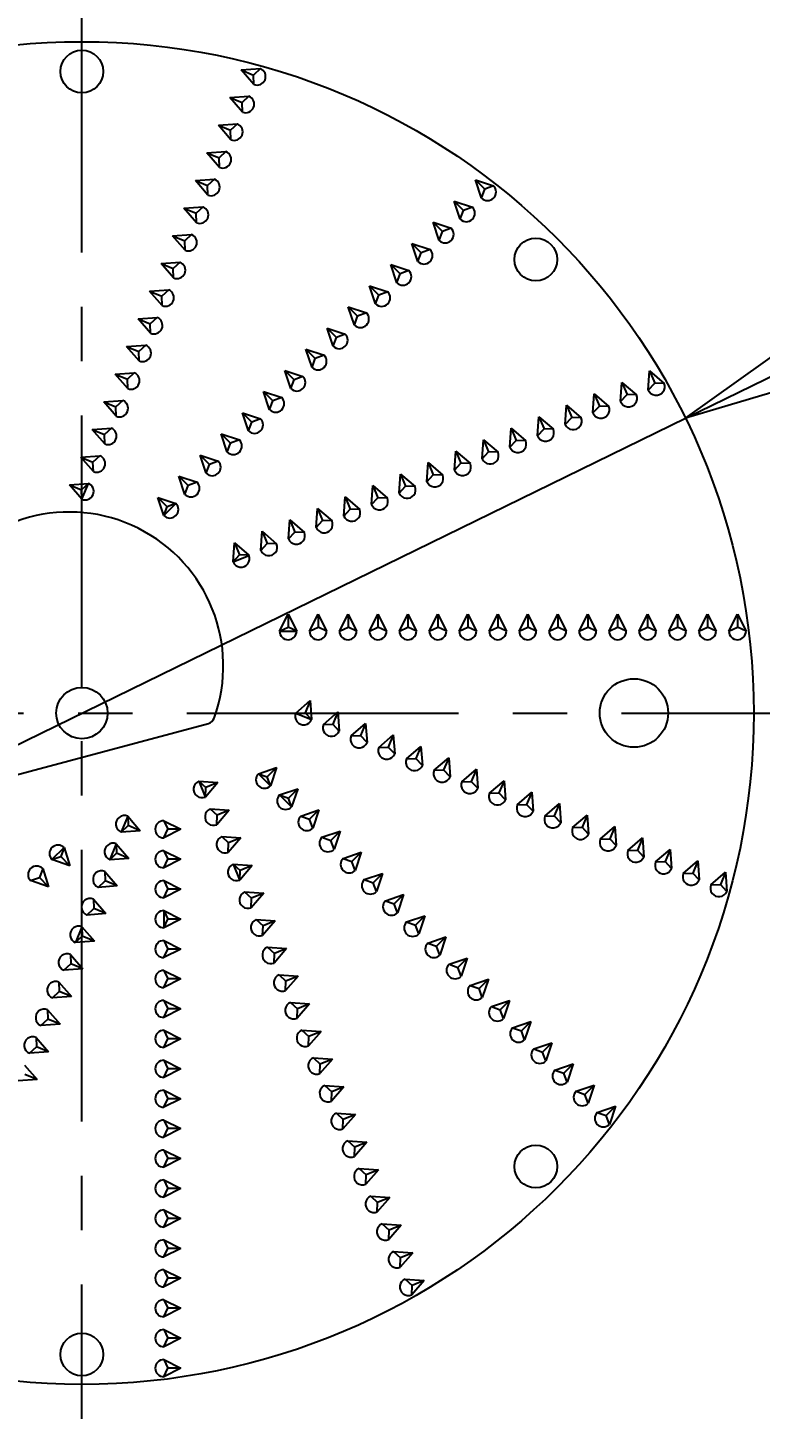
# Model space of a CAD drawing. Extents: x 115 to 2025, y 0 to 1377.
# Drawn here: x 748.3 to 791.1, y 1183.4 to 1264.2 of the extents above; entities that cross this region are included whole.
import ezdxf

# ---------------------------------------------------------------- set-up
doc = ezdxf.new("R2010")
doc.units = 0
doc.header["$LTSCALE"] = 0.5
doc.header["$PDMODE"] = 3
doc.linetypes.add('CENTER', pattern=[50.8, 31.75, -6.35, 6.35, -6.35])
doc.layers.get('0').update_dxf_attribs({"linetype": 'CONTINUOUS'})
doc.layers.get('DEFPOINTS').update_dxf_attribs({"linetype": 'CONTINUOUS'})
doc.layers.add('DANMEN', color=7, linetype='CONTINUOUS')
doc.layers.add('SUNPOU', color=7, linetype='CONTINUOUS')
doc.styles.get("Standard").update_dxf_attribs({"font": 'ROMANS', "bigfont": 'EXTFONT.shx'})
doc.dimstyles.new('STYLE_1', dxfattribs={"dimscale": 5, "dimtxt": 2, "dimasz": 3, "dimexe": 1, "dimexo": 1, "dimgap": 0.6, "dimtad": 3, "dimdec": 0, "dimlfac": 2, "dimzin": 0, "dimdsep": 46, "dimtxsty": 'STANDARD', "dimblk1": 'OPEN', "dimblk2": 'OPEN', "dimsah": 1, "dimcen": 1.5, "dimadec": 0, "dimazin": 0, "dimtfac": 1, "dimtdec": 0, "dimtmove": 0, "dimatfit": 0, "dimldrblk": 'DOTSMALL', "dimfxl": 1, "dimtvp": 1, "dimtolj": 1, "dimtzin": 0, "dimarcsym": 0})

# ---------------------------------------------------------------- blocks, each defined once
blk = doc.blocks.new('_OPEN')
at = {"color": 0, "linetype": 'ByBlock'}
for p, q in [((-1, 0.1667), (0, 0)), ((0, 0), (-1, -0.1667)), ((0, 0), (-1, 0))]:
    blk.add_line(p, q, dxfattribs=at)
blk = doc.blocks.new('*D32')
at = {"layer": 'DEFPOINTS', "color": 0}
for p in [(790.696, 1164.179), (803.79, 1164.179), (758.946, 1152.679)]:
    blk.add_point(p, dxfattribs=at)
at = {"layer": 'SUNPOU', "color": 0, "lineweight": -2}
for p, q in [((803.79, 1179.179), (803.79, 1194.179)), ((795.696, 1164.179), (808.79, 1164.179)), ((803.79, 1164.179), (803.79, 1152.679)), ((763.946, 1152.679), (808.79, 1152.679)), ((803.79, 1137.679), (803.79, 1100.488))]:
    blk.add_line(p, q, dxfattribs=at)
at = {"layer": 'SUNPOU', "color": 0, "lineweight": -2, "xscale": 15, "yscale": 15, "zscale": 15}
for p, rotation in [((803.79, 1164.179), 270), ((803.79, 1152.679), 90)]:
    blk.add_blockref('_OPEN', p, dxfattribs=dict(at, rotation=rotation))
at = {"layer": 'SUNPOU', "color": 0, "insert": (795.79, 1111.584), "char_height": 10, "attachment_point": 5, "rotation": 90}
blk.add_mtext('\\A1;23', dxfattribs=at)
blk = doc.blocks.new('_DotSmall')
at = {"color": 0, "linetype": 'ByBlock', "const_width": 0.5}
blk.add_lwpolyline([(-0.0625, 0, 1), (0.0625, 0, 1)], format="xyb", close=True, dxfattribs=at)
blk = doc.blocks.new('*D30')
at = {"layer": 'DEFPOINTS', "color": 0}
for p in [(786.706, 1241.385), (716.187, 1206.898)]:
    blk.add_point(p, dxfattribs=at)
at = {"layer": 'SUNPOU', "color": 0, "lineweight": -2}
for p, q in [((800.181, 1247.975), (854.551, 1274.565)), ((716.187, 1206.898), (786.706, 1241.385)), ((702.712, 1200.308), (689.237, 1193.718))]:
    blk.add_line(p, q, dxfattribs=at)
at = {"layer": 'SUNPOU', "color": 0, "lineweight": -2, "xscale": 15, "yscale": 15, "zscale": 15}
for p, rotation in [((786.706, 1241.385), 206.0609276596095), ((716.187, 1206.898), 26.06092765960951)]:
    blk.add_blockref('_OPEN', p, dxfattribs=dict(at, rotation=rotation))
at = {"layer": 'SUNPOU', "color": 0, "insert": (832.728, 1272.797), "char_height": 10, "attachment_point": 5, "rotation": 26.06093}
blk.add_mtext('\\A1;∅157', dxfattribs=at)

msp = doc.modelspace()

# ---------------------------------------------------------------- linework, layer by layer
at = {"color": 2}
for p, q in [((760.759, 1261.738), (761.875, 1261.817)), ((761.875, 1261.817), (761.472, 1261.443)), ((761.492, 1260.893), (760.759, 1261.738)), ((760.759, 1261.738), (761.472, 1261.443)), ((761.492, 1260.893), (761.472, 1261.443)), ((760.09, 1260.121), (761.205, 1260.2)), ((761.205, 1260.2), (760.802, 1259.826)), ((760.822, 1259.277), (760.09, 1260.121)), ((760.09, 1260.121), (760.802, 1259.826)), ((760.822, 1259.277), (760.802, 1259.826)), ((759.42, 1258.504), (760.535, 1258.584)), ((760.535, 1258.584), (760.132, 1258.209)), ((760.153, 1257.66), (759.42, 1258.504)), ((759.42, 1258.504), (760.132, 1258.209)), ((760.153, 1257.66), (760.132, 1258.209)), ((758.75, 1256.888), (759.866, 1256.967)), ((759.866, 1256.967), (759.462, 1256.593)), ((758.75, 1256.888), (759.462, 1256.593)), ((759.483, 1256.043), (758.75, 1256.888)), ((759.483, 1256.043), (759.462, 1256.593)), ((758.081, 1255.271), (759.196, 1255.35)), ((759.196, 1255.35), (758.793, 1254.976)), ((758.081, 1255.271), (758.793, 1254.976)), ((758.813, 1254.426), (758.081, 1255.271)), ((758.813, 1254.426), (758.793, 1254.976)), ((774.792, 1254.252), (774.438, 1255.312)), ((774.438, 1255.312), (774.983, 1254.767)), ((774.438, 1255.312), (775.499, 1254.959)), ((774.792, 1254.252), (774.983, 1254.767)), ((775.499, 1254.959), (774.983, 1254.767)), ((757.411, 1253.654), (758.526, 1253.733)), ((758.526, 1253.733), (758.123, 1253.359)), ((773.554, 1253.014), (773.201, 1254.075)), ((773.201, 1254.075), (773.746, 1253.53)), ((773.201, 1254.075), (774.261, 1253.721)), ((774.261, 1253.721), (773.746, 1253.53)), ((757.411, 1253.654), (758.123, 1253.359)), ((758.143, 1252.809), (757.411, 1253.654)), ((758.143, 1252.809), (758.123, 1253.359)), ((773.554, 1253.014), (773.746, 1253.53)), ((756.741, 1252.037), (757.856, 1252.116)), ((757.856, 1252.116), (757.453, 1251.742)), ((772.317, 1251.777), (771.963, 1252.837)), ((771.963, 1252.837), (773.024, 1252.484)), ((771.963, 1252.837), (772.508, 1252.292)), ((772.317, 1251.777), (772.508, 1252.292)), ((773.024, 1252.484), (772.508, 1252.292)), ((756.741, 1252.037), (757.453, 1251.742)), ((757.474, 1251.193), (756.741, 1252.037)), ((757.474, 1251.193), (757.453, 1251.742)), ((770.726, 1251.6), (771.786, 1251.246)), ((770.726, 1251.6), (771.271, 1251.055)), ((771.079, 1250.539), (770.726, 1251.6)), ((756.071, 1250.42), (757.187, 1250.5)), ((757.187, 1250.5), (756.784, 1250.125)), ((771.079, 1250.539), (771.271, 1251.055)), ((771.786, 1251.246), (771.271, 1251.055)), ((756.071, 1250.42), (756.784, 1250.125)), ((756.804, 1249.576), (756.071, 1250.42)), ((756.804, 1249.576), (756.784, 1250.125)), ((769.488, 1250.362), (770.549, 1250.009)), ((769.488, 1250.362), (770.033, 1249.817)), ((769.842, 1249.302), (769.488, 1250.362)), ((769.842, 1249.302), (770.033, 1249.817)), ((770.549, 1250.009), (770.033, 1249.817)), ((755.402, 1248.804), (756.517, 1248.883)), ((756.517, 1248.883), (756.114, 1248.509)), ((768.251, 1249.125), (768.796, 1248.58)), ((768.251, 1249.125), (769.311, 1248.772)), ((768.604, 1248.064), (768.251, 1249.125)), ((755.402, 1248.804), (756.114, 1248.509)), ((756.134, 1247.959), (755.402, 1248.804)), ((756.134, 1247.959), (756.114, 1248.509)), ((768.604, 1248.064), (768.796, 1248.58)), ((769.311, 1248.772), (768.796, 1248.58)), ((754.732, 1247.187), (755.847, 1247.266)), ((755.847, 1247.266), (755.444, 1246.892)), ((767.013, 1247.888), (767.558, 1247.343)), ((767.013, 1247.888), (768.074, 1247.534)), ((767.367, 1246.827), (767.013, 1247.888)), ((767.367, 1246.827), (767.558, 1247.343)), ((768.074, 1247.534), (767.558, 1247.343)), ((754.732, 1247.187), (755.444, 1246.892)), ((755.465, 1246.342), (754.732, 1247.187)), ((755.465, 1246.342), (755.444, 1246.892)), ((765.776, 1246.65), (766.321, 1246.105)), ((765.776, 1246.65), (766.837, 1246.297)), ((766.13, 1245.59), (765.776, 1246.65)), ((754.062, 1245.57), (755.178, 1245.649)), ((755.178, 1245.649), (754.775, 1245.275)), ((766.13, 1245.59), (766.321, 1246.105)), ((766.837, 1246.297), (766.321, 1246.105)), ((754.062, 1245.57), (754.775, 1245.275)), ((754.795, 1244.725), (754.062, 1245.57)), ((754.795, 1244.725), (754.775, 1245.275)), ((764.539, 1245.413), (765.084, 1244.868)), ((764.539, 1245.413), (765.599, 1245.059)), ((764.892, 1244.352), (764.539, 1245.413)), ((764.892, 1244.352), (765.084, 1244.868)), ((765.599, 1245.059), (765.084, 1244.868)), ((753.393, 1243.953), (754.508, 1244.033)), ((754.508, 1244.033), (754.105, 1243.658)), ((763.301, 1244.175), (763.846, 1243.63)), ((763.301, 1244.175), (764.362, 1243.822)), ((763.655, 1243.115), (763.301, 1244.175)), ((784.537, 1243.026), (784.616, 1244.141)), ((784.616, 1244.141), (784.911, 1243.429)), ((784.616, 1244.141), (785.461, 1243.408)), ((753.393, 1243.953), (754.105, 1243.658)), ((754.125, 1243.109), (753.393, 1243.953)), ((754.125, 1243.109), (754.105, 1243.658)), ((763.655, 1243.115), (763.846, 1243.63)), ((764.362, 1243.822), (763.846, 1243.63)), ((782.92, 1242.356), (783, 1243.471)), ((783, 1243.471), (783.295, 1242.759)), ((783, 1243.471), (783.844, 1242.739)), ((784.537, 1243.026), (784.911, 1243.429)), ((785.461, 1243.408), (784.911, 1243.429)), ((752.723, 1242.337), (753.838, 1242.416)), ((753.838, 1242.416), (753.435, 1242.042)), ((762.064, 1242.938), (762.609, 1242.393)), ((762.064, 1242.938), (763.124, 1242.584)), ((762.417, 1241.877), (762.064, 1242.938)), ((763.124, 1242.584), (762.609, 1242.393)), ((781.304, 1241.686), (781.383, 1242.802)), ((781.383, 1242.802), (782.227, 1242.069)), ((781.383, 1242.802), (781.678, 1242.089)), ((782.92, 1242.356), (783.295, 1242.759)), ((783.844, 1242.739), (783.295, 1242.759)), ((752.723, 1242.337), (753.435, 1242.042)), ((753.456, 1241.492), (752.723, 1242.337)), ((753.456, 1241.492), (753.435, 1242.042)), ((760.826, 1241.7), (761.371, 1241.155)), ((760.826, 1241.7), (761.887, 1241.347)), ((761.18, 1240.64), (760.826, 1241.7)), ((762.417, 1241.877), (762.609, 1242.393)), ((779.687, 1241.017), (779.766, 1242.132)), ((779.766, 1242.132), (780.611, 1241.399)), ((779.766, 1242.132), (780.061, 1241.42)), ((781.304, 1241.686), (781.678, 1242.089)), ((782.227, 1242.069), (781.678, 1242.089)), ((752.053, 1240.72), (753.169, 1240.799)), ((753.169, 1240.799), (752.766, 1240.425)), ((761.18, 1240.64), (761.371, 1241.155)), ((761.887, 1241.347), (761.371, 1241.155)), ((776.453, 1239.677), (776.532, 1240.793)), ((776.532, 1240.793), (776.827, 1240.08)), ((776.532, 1240.793), (777.377, 1240.06)), ((778.07, 1240.347), (778.149, 1241.462)), ((778.149, 1241.462), (778.994, 1240.73)), ((778.149, 1241.462), (778.444, 1240.75)), ((779.687, 1241.017), (780.061, 1241.42)), ((780.611, 1241.399), (780.061, 1241.42)), ((752.053, 1240.72), (752.766, 1240.425)), ((752.786, 1239.875), (752.053, 1240.72)), ((752.786, 1239.875), (752.766, 1240.425)), ((759.589, 1240.463), (760.649, 1240.109)), ((759.589, 1240.463), (760.134, 1239.918)), ((759.942, 1239.402), (759.589, 1240.463)), ((760.649, 1240.109), (760.134, 1239.918)), ((774.836, 1239.008), (774.916, 1240.123)), ((774.916, 1240.123), (775.211, 1239.411)), ((774.916, 1240.123), (775.76, 1239.39)), ((776.453, 1239.677), (776.827, 1240.08)), ((777.377, 1240.06), (776.827, 1240.08)), ((778.07, 1240.347), (778.444, 1240.75)), ((778.994, 1240.73), (778.444, 1240.75)), ((751.384, 1239.103), (752.499, 1239.182)), ((752.499, 1239.182), (752.096, 1238.808)), ((758.351, 1239.226), (758.896, 1238.68)), ((758.351, 1239.226), (759.412, 1238.872)), ((758.705, 1238.165), (758.351, 1239.226)), ((759.942, 1239.402), (760.134, 1239.918)), ((773.22, 1238.338), (773.299, 1239.453)), ((773.299, 1239.453), (773.594, 1238.741)), ((773.299, 1239.453), (774.143, 1238.721)), ((774.836, 1239.008), (775.211, 1239.411)), ((775.76, 1239.39), (775.211, 1239.411)), ((752.116, 1238.258), (751.384, 1239.103)), ((751.384, 1239.103), (752.096, 1238.808)), ((752.116, 1238.258), (752.096, 1238.808)), ((758.705, 1238.165), (758.896, 1238.68)), ((759.412, 1238.872), (758.896, 1238.68)), ((771.603, 1237.668), (771.682, 1238.783)), ((771.682, 1238.783), (771.977, 1238.071)), ((771.682, 1238.783), (772.527, 1238.051)), ((773.22, 1238.338), (773.594, 1238.741)), ((774.143, 1238.721), (773.594, 1238.741)), ((750.714, 1237.486), (751.829, 1237.565)), ((751.829, 1237.565), (751.426, 1237.191)), ((751.446, 1236.642), (751.826, 1237.557)), ((757.114, 1237.988), (758.175, 1237.635)), ((757.467, 1236.927), (757.114, 1237.988)), ((757.114, 1237.988), (757.659, 1237.443)), ((758.175, 1237.635), (757.659, 1237.443)), ((769.986, 1236.999), (770.065, 1238.114)), ((770.065, 1238.114), (770.36, 1237.402)), ((770.065, 1238.114), (770.91, 1237.381)), ((771.603, 1237.668), (771.977, 1238.071)), ((772.527, 1238.051), (771.977, 1238.071)), ((751.446, 1236.642), (750.714, 1237.486)), ((750.714, 1237.486), (751.426, 1237.191)), ((751.446, 1236.642), (751.426, 1237.191)), ((756.23, 1235.69), (755.876, 1236.751)), ((755.876, 1236.751), (756.937, 1236.397)), ((755.876, 1236.751), (756.422, 1236.206)), ((757.467, 1236.927), (757.659, 1237.443)), ((766.752, 1235.659), (766.832, 1236.774)), ((766.832, 1236.774), (767.127, 1236.062)), ((766.832, 1236.774), (767.676, 1236.042)), ((768.369, 1236.329), (768.449, 1237.444)), ((768.449, 1237.444), (768.744, 1236.732)), ((768.449, 1237.444), (769.293, 1236.712)), ((769.986, 1236.999), (770.36, 1237.402)), ((770.91, 1237.381), (770.36, 1237.402)), ((756.23, 1235.69), (756.931, 1236.391)), ((756.23, 1235.69), (756.422, 1236.206)), ((756.937, 1236.397), (756.422, 1236.206)), ((765.136, 1234.989), (765.215, 1236.105)), ((765.215, 1236.105), (766.06, 1235.372)), ((765.215, 1236.105), (765.51, 1235.392)), ((766.752, 1235.659), (767.127, 1236.062)), ((767.676, 1236.042), (767.127, 1236.062)), ((768.369, 1236.329), (768.744, 1236.732)), ((769.293, 1236.712), (768.744, 1236.732)), ((763.519, 1234.32), (763.598, 1235.435)), ((763.598, 1235.435), (763.893, 1234.723)), ((763.598, 1235.435), (764.443, 1234.702)), ((765.136, 1234.989), (765.51, 1235.392)), ((766.06, 1235.372), (765.51, 1235.392)), ((761.902, 1233.65), (761.981, 1234.765)), ((761.981, 1234.765), (762.826, 1234.033)), ((761.981, 1234.765), (762.276, 1234.053)), ((763.519, 1234.32), (763.893, 1234.723)), ((764.443, 1234.702), (763.893, 1234.723)), ((760.285, 1232.98), (760.365, 1234.096)), ((760.365, 1234.096), (761.209, 1233.363)), ((760.365, 1234.096), (760.66, 1233.383)), ((761.902, 1233.65), (762.276, 1234.053)), ((762.826, 1234.033), (762.276, 1234.053)), ((760.285, 1232.98), (760.66, 1233.383)), ((760.285, 1232.98), (761.201, 1233.36)), ((761.209, 1233.363), (760.66, 1233.383)), ((762.995, 1228.925), (763.495, 1229.925)), ((763.495, 1229.925), (763.995, 1228.925)), ((763.495, 1229.925), (763.495, 1229.154)), ((764.745, 1228.925), (765.245, 1229.925)), ((765.245, 1229.925), (765.745, 1228.925)), ((765.245, 1229.925), (765.245, 1229.154)), ((766.495, 1228.925), (766.995, 1229.925)), ((766.995, 1229.925), (766.995, 1229.154)), ((766.995, 1229.925), (767.495, 1228.925)), ((768.245, 1228.925), (768.745, 1229.925)), ((768.745, 1229.925), (769.245, 1228.925)), ((768.745, 1229.925), (768.745, 1229.154)), ((769.995, 1228.925), (770.495, 1229.925)), ((770.495, 1229.925), (770.495, 1229.154)), ((770.495, 1229.925), (770.995, 1228.925)), ((771.745, 1228.925), (772.245, 1229.925)), ((772.245, 1229.925), (772.245, 1229.154)), ((772.245, 1229.925), (772.745, 1228.925)), ((773.495, 1228.925), (773.995, 1229.925)), ((773.995, 1229.925), (773.995, 1229.154)), ((773.995, 1229.925), (774.495, 1228.925)), ((775.245, 1228.925), (775.745, 1229.925)), ((775.745, 1229.925), (775.745, 1229.154)), ((775.745, 1229.925), (776.245, 1228.925)), ((776.995, 1228.925), (777.495, 1229.925)), ((777.495, 1229.925), (777.495, 1229.154)), ((777.495, 1229.925), (777.995, 1228.925)), ((778.745, 1228.925), (779.245, 1229.925)), ((779.245, 1229.925), (779.245, 1229.154)), ((779.245, 1229.925), (779.745, 1228.925)), ((780.495, 1228.925), (780.995, 1229.925)), ((780.995, 1229.925), (780.995, 1229.154)), ((780.995, 1229.925), (781.495, 1228.925)), ((782.245, 1228.925), (782.745, 1229.925)), ((782.745, 1229.925), (783.245, 1228.925)), ((782.745, 1229.925), (782.745, 1229.154)), ((783.995, 1228.925), (784.495, 1229.925)), ((784.495, 1229.925), (784.995, 1228.925)), ((784.495, 1229.925), (784.495, 1229.154)), ((785.745, 1228.925), (786.245, 1229.925)), ((786.245, 1229.925), (786.745, 1228.925)), ((786.245, 1229.925), (786.245, 1229.154)), ((787.495, 1228.925), (787.995, 1229.925)), ((787.995, 1229.925), (787.995, 1229.154)), ((787.995, 1229.925), (788.495, 1228.925)), ((789.245, 1228.925), (789.745, 1229.925)), ((789.745, 1229.925), (789.745, 1229.154)), ((789.745, 1229.925), (790.245, 1228.925)), ((762.995, 1228.925), (763.495, 1229.154)), ((762.995, 1228.925), (763.986, 1228.925)), ((763.995, 1228.925), (763.495, 1229.154)), ((764.745, 1228.925), (765.245, 1229.154)), ((765.745, 1228.925), (765.245, 1229.154)), ((766.495, 1228.925), (766.995, 1229.154)), ((767.495, 1228.925), (766.995, 1229.154)), ((768.245, 1228.925), (768.745, 1229.154)), ((769.245, 1228.925), (768.745, 1229.154)), ((769.995, 1228.925), (770.495, 1229.154)), ((770.995, 1228.925), (770.495, 1229.154)), ((771.745, 1228.925), (772.245, 1229.154)), ((772.745, 1228.925), (772.245, 1229.154)), ((773.495, 1228.925), (773.995, 1229.154)), ((774.495, 1228.925), (773.995, 1229.154)), ((775.245, 1228.925), (775.745, 1229.154)), ((776.245, 1228.925), (775.745, 1229.154)), ((776.995, 1228.925), (777.495, 1229.154)), ((777.995, 1228.925), (777.495, 1229.154)), ((778.745, 1228.925), (779.245, 1229.154)), ((779.745, 1228.925), (779.245, 1229.154)), ((780.495, 1228.925), (780.995, 1229.154)), ((781.495, 1228.925), (780.995, 1229.154)), ((782.245, 1228.925), (782.745, 1229.154)), ((783.245, 1228.925), (782.745, 1229.154)), ((783.995, 1228.925), (784.495, 1229.154)), ((784.995, 1228.925), (784.495, 1229.154)), ((785.745, 1228.925), (786.245, 1229.154)), ((786.745, 1228.925), (786.245, 1229.154)), ((787.495, 1228.925), (787.995, 1229.154)), ((788.495, 1228.925), (787.995, 1229.154)), ((789.245, 1228.925), (789.745, 1229.154)), ((790.245, 1228.925), (789.745, 1229.154)), ((763.946, 1224.142), (764.791, 1224.874)), ((764.791, 1224.874), (764.496, 1224.162)), ((764.791, 1224.874), (764.87, 1223.759)), ((763.946, 1224.142), (764.496, 1224.162)), ((763.946, 1224.142), (764.862, 1223.762)), ((764.87, 1223.759), (764.496, 1224.162)), ((765.563, 1223.472), (766.408, 1224.204)), ((766.408, 1224.204), (766.113, 1223.492)), ((766.408, 1224.204), (766.487, 1223.089)), ((745.351, 1219.92), (758.836, 1223.533)), ((765.563, 1223.472), (766.113, 1223.492)), ((766.487, 1223.089), (766.113, 1223.492)), ((767.18, 1222.802), (768.025, 1223.535)), ((768.025, 1223.535), (767.73, 1222.822)), ((768.025, 1223.535), (768.104, 1222.419)), ((767.18, 1222.802), (767.73, 1222.822)), ((768.104, 1222.419), (767.73, 1222.822)), ((768.797, 1222.132), (769.641, 1222.865)), ((769.641, 1222.865), (769.346, 1222.153)), ((769.641, 1222.865), (769.721, 1221.75)), ((768.797, 1222.132), (769.346, 1222.153)), ((769.721, 1221.75), (769.346, 1222.153)), ((770.414, 1221.463), (771.258, 1222.195)), ((770.414, 1221.463), (770.963, 1221.483)), ((771.258, 1222.195), (770.963, 1221.483)), ((771.338, 1221.08), (770.963, 1221.483)), ((771.258, 1222.195), (771.338, 1221.08)), ((772.03, 1220.793), (772.875, 1221.526)), ((772.875, 1221.526), (772.58, 1220.813)), ((772.875, 1221.526), (772.954, 1220.41)), ((761.758, 1220.595), (762.818, 1220.949)), ((761.758, 1220.595), (762.458, 1219.895)), ((761.758, 1220.595), (762.273, 1220.404)), ((762.818, 1220.949), (762.273, 1220.404)), ((762.818, 1220.949), (762.465, 1219.888)), ((772.03, 1220.793), (772.58, 1220.813)), ((772.954, 1220.41), (772.58, 1220.813)), ((773.647, 1220.123), (774.492, 1220.856)), ((774.492, 1220.856), (774.197, 1220.144)), ((774.492, 1220.856), (774.571, 1219.741)), ((758.276, 1220.153), (758.679, 1219.779)), ((758.276, 1220.153), (759.391, 1220.074)), ((758.276, 1220.153), (758.655, 1219.238)), ((759.391, 1220.074), (758.659, 1219.229)), ((759.391, 1220.074), (758.679, 1219.779)), ((762.465, 1219.888), (762.273, 1220.404)), ((773.647, 1220.123), (774.197, 1220.144)), ((774.571, 1219.741), (774.197, 1220.144)), ((775.264, 1219.454), (776.109, 1220.186)), ((776.109, 1220.186), (775.814, 1219.474)), ((776.109, 1220.186), (776.188, 1219.071)), ((758.659, 1219.229), (758.679, 1219.779)), ((762.995, 1219.358), (764.056, 1219.712)), ((762.995, 1219.358), (763.511, 1219.166)), ((762.995, 1219.358), (763.696, 1218.657)), ((764.056, 1219.712), (763.511, 1219.166)), ((763.702, 1218.651), (763.511, 1219.166)), ((764.056, 1219.712), (763.702, 1218.651)), ((775.264, 1219.454), (775.814, 1219.474)), ((776.188, 1219.071), (775.814, 1219.474)), ((776.881, 1218.784), (777.725, 1219.516)), ((777.725, 1219.516), (777.43, 1218.804)), ((777.725, 1219.516), (777.805, 1218.401)), ((758.946, 1218.536), (760.061, 1218.457)), ((758.946, 1218.536), (759.349, 1218.162)), ((760.061, 1218.457), (759.329, 1217.612)), ((760.061, 1218.457), (759.349, 1218.162)), ((764.232, 1218.121), (765.293, 1218.474)), ((765.293, 1218.474), (764.748, 1217.929)), ((765.293, 1218.474), (764.94, 1217.413)), ((776.881, 1218.784), (777.43, 1218.804)), ((777.805, 1218.401), (777.43, 1218.804)), ((778.498, 1218.114), (779.342, 1218.847)), ((779.342, 1218.847), (779.047, 1218.135)), ((779.342, 1218.847), (779.421, 1217.732)), ((780.114, 1217.445), (780.959, 1218.177)), ((780.959, 1218.177), (780.664, 1217.465)), ((780.959, 1218.177), (781.038, 1217.062)), ((753.743, 1217.185), (754.146, 1217.559)), ((754.125, 1218.109), (753.746, 1217.193)), ((754.125, 1218.109), (754.858, 1217.264)), ((754.125, 1218.109), (754.146, 1217.559)), ((754.858, 1217.264), (754.146, 1217.559)), ((756.23, 1217.843), (757.23, 1217.343)), ((756.23, 1217.843), (756.459, 1217.343)), ((759.329, 1217.612), (759.349, 1218.162)), ((764.232, 1218.121), (764.748, 1217.929)), ((764.94, 1217.413), (764.748, 1217.929)), ((778.498, 1218.114), (779.047, 1218.135)), ((779.421, 1217.732), (779.047, 1218.135)), ((780.114, 1217.445), (780.664, 1217.465)), ((781.038, 1217.062), (780.664, 1217.465)), ((781.731, 1216.775), (782.576, 1217.507)), ((782.576, 1217.507), (782.281, 1216.795)), ((782.576, 1217.507), (782.655, 1216.392)), ((754.858, 1217.264), (753.743, 1217.185)), ((757.23, 1217.343), (756.23, 1216.843)), ((756.23, 1216.843), (756.459, 1217.343)), ((757.23, 1217.343), (756.459, 1217.343)), ((759.616, 1216.919), (760.731, 1216.84)), ((759.616, 1216.919), (760.019, 1216.545)), ((760.731, 1216.84), (759.998, 1215.996)), ((760.731, 1216.84), (760.019, 1216.545)), ((765.47, 1216.883), (766.53, 1217.237)), ((765.47, 1216.883), (765.985, 1216.692)), ((766.53, 1217.237), (765.985, 1216.692)), ((766.177, 1216.176), (765.985, 1216.692)), ((766.53, 1217.237), (766.177, 1216.176)), ((781.731, 1216.775), (782.281, 1216.795)), ((782.655, 1216.392), (782.281, 1216.795)), ((783.348, 1216.105), (784.193, 1216.838)), ((784.193, 1216.838), (783.898, 1216.126)), ((784.193, 1216.838), (784.272, 1215.722)), ((749.694, 1215.572), (750.211, 1215.759)), ((750.407, 1216.273), (749.701, 1215.578)), ((750.407, 1216.273), (750.211, 1215.759)), ((750.752, 1215.209), (750.211, 1215.759)), ((750.407, 1216.273), (750.752, 1215.209)), ((753.073, 1215.568), (753.476, 1215.942)), ((753.456, 1216.492), (753.076, 1215.577)), ((753.456, 1216.492), (753.476, 1215.942)), ((753.456, 1216.492), (754.188, 1215.647)), ((754.188, 1215.647), (753.476, 1215.942)), ((756.23, 1216.093), (757.23, 1215.593)), ((756.23, 1216.093), (756.459, 1215.593)), ((759.998, 1215.996), (760.019, 1216.545)), ((766.707, 1215.646), (767.768, 1215.999)), ((767.768, 1215.999), (767.223, 1215.454)), ((767.768, 1215.999), (767.414, 1214.939)), ((783.348, 1216.105), (783.898, 1216.126)), ((784.272, 1215.722), (783.898, 1216.126)), ((784.965, 1215.435), (785.809, 1216.168)), ((785.809, 1216.168), (785.514, 1215.456)), ((785.809, 1216.168), (785.889, 1215.053)), ((749.159, 1215.046), (748.963, 1214.532)), ((749.159, 1215.046), (749.504, 1213.983)), ((750.752, 1215.209), (749.694, 1215.572)), ((754.188, 1215.647), (753.073, 1215.568)), ((757.23, 1215.593), (756.23, 1215.093)), ((756.23, 1215.093), (756.459, 1215.593)), ((757.23, 1215.593), (756.459, 1215.593)), ((760.285, 1215.303), (760.664, 1214.387)), ((760.285, 1215.303), (761.401, 1215.223)), ((760.285, 1215.303), (760.688, 1214.928)), ((761.401, 1215.223), (760.668, 1214.379)), ((761.401, 1215.223), (760.688, 1214.928)), ((766.707, 1215.646), (767.223, 1215.454)), ((767.414, 1214.939), (767.223, 1215.454)), ((784.965, 1215.435), (785.514, 1215.456)), ((785.889, 1215.053), (785.514, 1215.456)), ((786.582, 1214.766), (787.426, 1215.498)), ((787.426, 1215.498), (787.131, 1214.786)), ((787.426, 1215.498), (787.505, 1214.383)), ((748.446, 1214.345), (748.963, 1214.532)), ((749.504, 1213.983), (748.446, 1214.345)), ((749.504, 1213.983), (748.963, 1214.532)), ((752.403, 1213.951), (752.806, 1214.325)), ((752.786, 1214.875), (752.806, 1214.325)), ((752.786, 1214.875), (753.518, 1214.03)), ((753.518, 1214.03), (752.806, 1214.325)), ((756.23, 1214.343), (757.23, 1213.843)), ((756.23, 1214.343), (756.459, 1213.843)), ((760.668, 1214.379), (760.688, 1214.928)), ((767.945, 1214.408), (769.005, 1214.762)), ((767.945, 1214.408), (768.46, 1214.217)), ((769.005, 1214.762), (768.46, 1214.217)), ((768.652, 1213.701), (768.46, 1214.217)), ((769.005, 1214.762), (768.652, 1213.701)), ((786.582, 1214.766), (787.131, 1214.786)), ((787.505, 1214.383), (787.131, 1214.786)), ((788.198, 1214.096), (789.043, 1214.829)), ((789.043, 1214.829), (788.748, 1214.116)), ((789.043, 1214.829), (789.122, 1213.713)), ((753.518, 1214.03), (752.403, 1213.951)), ((757.23, 1213.843), (756.23, 1213.343)), ((756.23, 1213.343), (756.459, 1213.843)), ((757.23, 1213.843), (756.459, 1213.843)), ((760.955, 1213.686), (761.358, 1213.312)), ((760.955, 1213.686), (762.07, 1213.607)), ((762.07, 1213.607), (761.338, 1212.762)), ((762.07, 1213.607), (761.358, 1213.312)), ((769.182, 1213.171), (770.243, 1213.524)), ((770.243, 1213.524), (769.698, 1212.979)), ((770.243, 1213.524), (769.889, 1212.464)), ((788.198, 1214.096), (788.748, 1214.116)), ((789.122, 1213.713), (788.748, 1214.116)), ((751.733, 1212.334), (752.137, 1212.709)), ((752.116, 1213.258), (752.137, 1212.709)), ((752.116, 1213.258), (752.849, 1212.414)), ((752.849, 1212.414), (752.137, 1212.709)), ((756.23, 1212.593), (756.459, 1212.093)), ((756.23, 1212.593), (757.23, 1212.093)), ((756.23, 1212.593), (756.23, 1211.602)), ((761.338, 1212.762), (761.358, 1213.312)), ((769.182, 1213.171), (769.698, 1212.979)), ((769.889, 1212.464), (769.698, 1212.979)), ((752.849, 1212.414), (751.733, 1212.334)), ((756.23, 1211.593), (756.459, 1212.093)), ((757.23, 1212.093), (756.23, 1211.593)), ((757.23, 1212.093), (756.459, 1212.093)), ((761.625, 1212.069), (762.028, 1211.695)), ((761.625, 1212.069), (762.74, 1211.99)), ((762.74, 1211.99), (762.007, 1211.145)), ((762.74, 1211.99), (762.028, 1211.695)), ((770.42, 1211.933), (771.48, 1212.287)), ((770.42, 1211.933), (770.935, 1211.742)), ((771.48, 1212.287), (770.935, 1211.742)), ((771.127, 1211.226), (770.935, 1211.742)), ((771.48, 1212.287), (771.127, 1211.226)), ((751.064, 1210.718), (751.467, 1211.092)), ((751.446, 1211.642), (751.067, 1210.726)), ((751.446, 1211.642), (752.179, 1210.797)), ((751.446, 1211.642), (751.467, 1211.092)), ((752.179, 1210.797), (751.467, 1211.092)), ((762.007, 1211.145), (762.028, 1211.695)), ((771.657, 1210.696), (772.718, 1211.049)), ((772.718, 1211.049), (772.173, 1210.504)), ((772.718, 1211.049), (772.364, 1209.989)), ((752.179, 1210.797), (751.064, 1210.718)), ((756.23, 1210.843), (756.459, 1210.343)), ((756.23, 1210.843), (757.23, 1210.343)), ((756.23, 1209.843), (756.459, 1210.343)), ((757.23, 1210.343), (756.23, 1209.843)), ((757.23, 1210.343), (756.459, 1210.343)), ((762.294, 1210.452), (763.41, 1210.373)), ((762.294, 1210.452), (762.697, 1210.078)), ((763.41, 1210.373), (762.677, 1209.528)), ((763.41, 1210.373), (762.697, 1210.078)), ((771.657, 1210.696), (772.173, 1210.504)), ((772.364, 1209.989), (772.173, 1210.504)), ((750.394, 1209.101), (750.797, 1209.475)), ((750.777, 1210.025), (751.509, 1209.18)), ((750.777, 1210.025), (750.797, 1209.475)), ((751.509, 1209.18), (750.797, 1209.475)), ((762.677, 1209.528), (762.697, 1210.078)), ((772.894, 1209.458), (773.955, 1209.812)), ((772.894, 1209.458), (773.41, 1209.267)), ((773.955, 1209.812), (773.41, 1209.267)), ((773.955, 1209.812), (773.602, 1208.751)), ((751.509, 1209.18), (750.394, 1209.101)), ((756.23, 1209.093), (756.459, 1208.593)), ((756.23, 1209.093), (757.23, 1208.593)), ((756.23, 1208.093), (756.459, 1208.593)), ((757.23, 1208.593), (756.23, 1208.093)), ((757.23, 1208.593), (756.459, 1208.593)), ((762.964, 1208.836), (764.079, 1208.756)), ((762.964, 1208.836), (763.367, 1208.461)), ((764.079, 1208.756), (763.347, 1207.912)), ((764.079, 1208.756), (763.367, 1208.461)), ((773.602, 1208.751), (773.41, 1209.267)), ((774.132, 1208.221), (775.193, 1208.575)), ((775.193, 1208.575), (774.647, 1208.03)), ((775.193, 1208.575), (774.839, 1207.514)), ((749.724, 1207.484), (750.127, 1207.858)), ((750.107, 1208.408), (750.84, 1207.563)), ((750.107, 1208.408), (750.127, 1207.858)), ((750.84, 1207.563), (750.127, 1207.858)), ((763.347, 1207.912), (763.367, 1208.461)), ((774.132, 1208.221), (774.647, 1208.03)), ((774.839, 1207.514), (774.647, 1208.03)), ((750.84, 1207.563), (749.724, 1207.484)), ((756.23, 1207.343), (756.459, 1206.843)), ((756.23, 1207.343), (757.23, 1206.843)), ((763.634, 1207.219), (764.749, 1207.139)), ((763.634, 1207.219), (764.037, 1206.844)), ((764.749, 1207.139), (764.016, 1206.295)), ((764.749, 1207.139), (764.037, 1206.844)), ((775.369, 1206.984), (776.43, 1207.337)), ((775.369, 1206.984), (775.885, 1206.792)), ((776.43, 1207.337), (775.885, 1206.792)), ((776.43, 1207.337), (776.076, 1206.277)), ((749.055, 1205.867), (749.458, 1206.242)), ((749.437, 1206.791), (750.17, 1205.947)), ((749.437, 1206.791), (749.458, 1206.242)), ((750.17, 1205.947), (749.458, 1206.242)), ((756.23, 1206.343), (756.459, 1206.843)), ((757.23, 1206.843), (756.23, 1206.343)), ((757.23, 1206.843), (756.459, 1206.843)), ((764.016, 1206.295), (764.037, 1206.844)), ((776.076, 1206.277), (775.885, 1206.792)), ((776.607, 1205.746), (777.667, 1206.1)), ((777.667, 1206.1), (777.122, 1205.555)), ((777.667, 1206.1), (777.314, 1205.039)), ((750.17, 1205.947), (749.055, 1205.867)), ((756.23, 1205.593), (756.459, 1205.093)), ((756.23, 1205.593), (757.23, 1205.093)), ((764.303, 1205.602), (765.419, 1205.523)), ((764.303, 1205.602), (764.707, 1205.228)), ((765.419, 1205.523), (764.686, 1204.678)), ((765.419, 1205.523), (764.707, 1205.228)), ((776.607, 1205.746), (777.122, 1205.555)), ((777.314, 1205.039), (777.122, 1205.555)), ((748.385, 1204.25), (748.788, 1204.625)), ((748.768, 1205.174), (749.5, 1204.33)), ((748.768, 1205.174), (748.788, 1204.625)), ((749.5, 1204.33), (748.788, 1204.625)), ((756.23, 1204.593), (756.459, 1205.093)), ((757.23, 1205.093), (756.23, 1204.593)), ((757.23, 1205.093), (756.459, 1205.093)), ((764.686, 1204.678), (764.707, 1205.228)), ((777.844, 1204.509), (778.905, 1204.862)), ((777.844, 1204.509), (778.36, 1204.317)), ((778.905, 1204.862), (778.36, 1204.317)), ((778.905, 1204.862), (778.551, 1203.802)), ((749.5, 1204.33), (748.385, 1204.25)), ((756.23, 1203.843), (756.459, 1203.343)), ((756.23, 1203.843), (757.23, 1203.343)), ((764.973, 1203.985), (766.088, 1203.906)), ((764.973, 1203.985), (765.376, 1203.611)), ((766.088, 1203.906), (765.356, 1203.061)), ((766.088, 1203.906), (765.376, 1203.611)), ((778.551, 1203.802), (778.36, 1204.317)), ((779.082, 1203.271), (780.142, 1203.625)), ((780.142, 1203.625), (779.597, 1203.08)), ((780.142, 1203.625), (779.789, 1202.564)), ((748.098, 1203.558), (748.831, 1202.713)), ((748.831, 1202.713), (748.118, 1203.008)), ((756.23, 1202.843), (756.459, 1203.343)), ((757.23, 1203.343), (756.23, 1202.843)), ((757.23, 1203.343), (756.459, 1203.343)), ((765.356, 1203.061), (765.376, 1203.611)), ((779.082, 1203.271), (779.597, 1203.08)), ((779.789, 1202.564), (779.597, 1203.08)), ((748.831, 1202.713), (747.715, 1202.634)), ((756.23, 1202.093), (756.459, 1201.593)), ((756.23, 1202.093), (757.23, 1201.593)), ((765.643, 1202.368), (766.758, 1202.289)), ((765.643, 1202.368), (766.046, 1201.994)), ((766.758, 1202.289), (766.026, 1201.445)), ((766.758, 1202.289), (766.046, 1201.994)), ((780.319, 1202.034), (781.38, 1202.387)), ((780.319, 1202.034), (780.835, 1201.842)), ((781.38, 1202.387), (780.835, 1201.842)), ((781.38, 1202.387), (781.026, 1201.327)), ((756.23, 1201.093), (756.459, 1201.593)), ((757.23, 1201.593), (756.23, 1201.093)), ((757.23, 1201.593), (756.459, 1201.593)), ((766.026, 1201.445), (766.046, 1201.994)), ((781.026, 1201.327), (780.835, 1201.842)), ((766.313, 1200.752), (767.428, 1200.672)), ((766.313, 1200.752), (766.716, 1200.377)), ((767.428, 1200.672), (766.695, 1199.828)), ((767.428, 1200.672), (766.716, 1200.377)), ((781.557, 1200.796), (782.617, 1201.15)), ((781.557, 1200.796), (782.072, 1200.605)), ((782.617, 1201.15), (782.072, 1200.605)), ((782.264, 1200.089), (782.072, 1200.605)), ((782.617, 1201.15), (782.264, 1200.089)), ((756.23, 1200.343), (756.459, 1199.843)), ((756.23, 1200.343), (757.23, 1199.843)), ((756.23, 1199.343), (756.459, 1199.843)), ((757.23, 1199.843), (756.23, 1199.343)), ((757.23, 1199.843), (756.459, 1199.843)), ((766.695, 1199.828), (766.716, 1200.377)), ((766.982, 1199.135), (768.097, 1199.056)), ((766.982, 1199.135), (767.385, 1198.761)), ((768.097, 1199.056), (767.365, 1198.211)), ((768.097, 1199.056), (767.385, 1198.761)), ((756.23, 1198.593), (756.459, 1198.093)), ((756.23, 1198.593), (757.23, 1198.093)), ((756.23, 1197.593), (756.459, 1198.093)), ((757.23, 1198.093), (756.23, 1197.593)), ((757.23, 1198.093), (756.459, 1198.093)), ((767.365, 1198.211), (767.385, 1198.761)), ((767.652, 1197.518), (768.767, 1197.439)), ((767.652, 1197.518), (768.055, 1197.144)), ((768.767, 1197.439), (768.035, 1196.594)), ((768.767, 1197.439), (768.055, 1197.144)), ((756.23, 1196.843), (756.459, 1196.343)), ((756.23, 1196.843), (757.23, 1196.343)), ((768.035, 1196.594), (768.055, 1197.144)), ((756.23, 1195.843), (756.459, 1196.343)), ((757.23, 1196.343), (756.23, 1195.843)), ((757.23, 1196.343), (756.459, 1196.343)), ((768.322, 1195.901), (769.437, 1195.822)), ((768.322, 1195.901), (768.725, 1195.527)), ((769.437, 1195.822), (768.704, 1194.977)), ((769.437, 1195.822), (768.725, 1195.527)), ((756.23, 1195.093), (756.459, 1194.593)), ((756.23, 1195.093), (757.23, 1194.593)), ((768.704, 1194.977), (768.725, 1195.527)), ((756.23, 1194.093), (756.459, 1194.593)), ((757.23, 1194.593), (756.23, 1194.093)), ((757.23, 1194.593), (756.459, 1194.593)), ((768.991, 1194.284), (769.394, 1193.91)), ((768.991, 1194.284), (770.107, 1194.205)), ((770.107, 1194.205), (769.374, 1193.361)), ((770.107, 1194.205), (769.394, 1193.91)), ((756.23, 1193.343), (756.459, 1192.843)), ((756.23, 1193.343), (757.23, 1192.843)), ((769.374, 1193.361), (769.394, 1193.91)), ((756.23, 1192.343), (756.459, 1192.843)), ((757.23, 1192.843), (756.23, 1192.343)), ((757.23, 1192.843), (756.459, 1192.843)), ((769.661, 1192.668), (770.064, 1192.293)), ((769.661, 1192.668), (770.776, 1192.588)), ((770.776, 1192.588), (770.044, 1191.744)), ((770.776, 1192.588), (770.064, 1192.293)), ((756.23, 1191.593), (756.459, 1191.093)), ((756.23, 1191.593), (757.23, 1191.093)), ((770.044, 1191.744), (770.064, 1192.293)), ((756.23, 1190.593), (756.459, 1191.093)), ((757.23, 1191.093), (756.23, 1190.593)), ((757.23, 1191.093), (756.459, 1191.093)), ((770.331, 1191.051), (770.734, 1190.677)), ((770.331, 1191.051), (771.446, 1190.972)), ((771.446, 1190.972), (770.713, 1190.127)), ((771.446, 1190.972), (770.734, 1190.677)), ((770.713, 1190.127), (770.734, 1190.677)), ((756.23, 1189.843), (757.23, 1189.343)), ((756.23, 1189.843), (756.459, 1189.343)), ((757.23, 1189.343), (756.23, 1188.843)), ((756.23, 1188.843), (756.459, 1189.343)), ((757.23, 1189.343), (756.459, 1189.343)), ((756.23, 1188.093), (757.23, 1187.593)), ((756.23, 1188.093), (756.459, 1187.593)), ((757.23, 1187.593), (756.23, 1187.093)), ((756.23, 1187.093), (756.459, 1187.593)), ((757.23, 1187.593), (756.459, 1187.593)), ((756.23, 1186.343), (757.23, 1185.843)), ((756.23, 1186.343), (756.459, 1185.843)), ((757.23, 1185.843), (756.23, 1185.343)), ((756.23, 1185.343), (756.459, 1185.843)), ((757.23, 1185.843), (756.459, 1185.843))]:
    msp.add_line(p, q, dxfattribs=at)
for centre, radius in [((751.446, 1224.142), 39.25), ((751.446, 1261.642), 1.25), ((777.963, 1250.658), 1.25), ((751.446, 1224.142), 1.5), ((783.696, 1224.142), 2), ((777.963, 1197.625), 1.25), ((751.446, 1186.642), 1.25)]:
    msp.add_circle(centre, radius, dxfattribs=at)
for centre, radius, start, end in [((761.683, 1261.355), 0.5, 247.5, 67.5), ((761.014, 1259.739), 0.5, 247.5, 67.5), ((760.344, 1258.122), 0.5, 247.5, 67.5), ((759.674, 1256.505), 0.5, 247.5, 67.5), ((759.004, 1254.888), 0.5, 247.5, 67.5), ((775.145, 1254.605), 0.5, 225, 45), ((758.335, 1253.271), 0.5, 247.5, 67.5), ((773.908, 1253.368), 0.5, 225, 45), ((757.665, 1251.655), 0.5, 247.5, 67.5), ((772.67, 1252.13), 0.5, 225, 45), ((756.995, 1250.038), 0.5, 247.5, 67.5), ((771.433, 1250.893), 0.5, 225, 45), ((770.195, 1249.655), 0.5, 225, 45), ((756.326, 1248.421), 0.5, 247.5, 67.5), ((768.958, 1248.418), 0.5, 225, 45), ((755.656, 1246.804), 0.5, 247.5, 67.5), ((767.72, 1247.181), 0.5, 225, 45), ((754.986, 1245.187), 0.5, 247.5, 67.5), ((766.483, 1245.943), 0.5, 225, 45), ((765.246, 1244.706), 0.5, 225, 45), ((754.317, 1243.571), 0.5, 247.5, 67.5), ((764.008, 1243.468), 0.5, 225, 45), ((784.999, 1243.217), 0.5, 202.5, 22.5), ((753.647, 1241.954), 0.5, 247.5, 67.5), ((762.771, 1242.231), 0.5, 225, 45), ((783.382, 1242.547), 0.5, 202.5, 22.5), ((781.766, 1241.878), 0.5, 202.5, 22.5), ((752.977, 1240.337), 0.5, 247.5, 67.5), ((761.533, 1240.993), 0.5, 225, 45), ((780.149, 1241.208), 0.5, 202.5, 22.5), ((760.296, 1239.756), 0.5, 225, 45), ((776.915, 1239.869), 0.5, 202.5, 22.5), ((778.532, 1240.538), 0.5, 202.5, 22.5), ((752.308, 1238.72), 0.5, 247.5, 67.5), ((775.298, 1239.199), 0.5, 202.5, 22.5), ((759.058, 1238.518), 0.5, 225, 45), ((773.682, 1238.529), 0.5, 202.5, 22.5), ((751.638, 1237.103), 0.5, 247.5, 67.5), ((757.821, 1237.281), 0.5, 225, 45), ((772.065, 1237.86), 0.5, 202.5, 22.5), ((770.448, 1237.19), 0.5, 202.5, 22.5), ((756.584, 1236.044), 0.5, 225, 45), ((767.214, 1235.85), 0.5, 202.5, 22.5), ((768.831, 1236.52), 0.5, 202.5, 22.5), ((750.709, 1226.894), 9, 340.20874, 229.79126), ((765.598, 1235.181), 0.5, 202.5, 22.5), ((763.981, 1234.511), 0.5, 202.5, 22.5), ((762.364, 1233.841), 0.5, 202.5, 22.5), ((760.747, 1233.172), 0.5, 202.5, 22.5), ((763.495, 1228.925), 0.5, 180, 360), ((765.245, 1228.925), 0.5, 180, 360), ((766.995, 1228.925), 0.5, 180, 360), ((768.745, 1228.925), 0.5, 180, 360), ((770.495, 1228.925), 0.5, 180, 360), ((772.245, 1228.925), 0.5, 180, 360), ((773.995, 1228.925), 0.5, 180, 360), ((775.745, 1228.925), 0.5, 180, 360), ((777.495, 1228.925), 0.5, 180, 360), ((779.245, 1228.925), 0.5, 180, 360), ((780.995, 1228.925), 0.5, 180, 360), ((782.745, 1228.925), 0.5, 180, 360), ((784.495, 1228.925), 0.5, 180, 360), ((786.245, 1228.925), 0.5, 180, 360), ((787.995, 1228.925), 0.5, 180, 360), ((789.745, 1228.925), 0.5, 180, 360), ((758.707, 1224.016), 0.5, 285, 340.20874), ((764.408, 1223.95), 0.5, 157.5, 337.5), ((766.025, 1223.28), 0.5, 157.5, 337.5), ((767.642, 1222.611), 0.5, 157.5, 337.5), ((769.259, 1221.941), 0.5, 157.5, 337.5), ((770.876, 1221.271), 0.5, 157.5, 337.5), ((762.111, 1220.242), 0.5, 135, 315), ((772.492, 1220.602), 0.5, 157.5, 337.5), ((758.468, 1219.691), 0.5, 112.5, 292.5), ((774.109, 1219.932), 0.5, 157.5, 337.5), ((763.349, 1219.004), 0.5, 135, 315), ((775.726, 1219.262), 0.5, 157.5, 337.5), ((759.137, 1218.074), 0.5, 112.5, 292.5), ((777.343, 1218.593), 0.5, 157.5, 337.5), ((753.934, 1217.647), 0.5, 67.5, 247.5), ((756.23, 1217.343), 0.5, 90, 270), ((764.586, 1217.767), 0.5, 135, 315), ((778.96, 1217.923), 0.5, 157.5, 337.5), ((780.576, 1217.253), 0.5, 157.5, 337.5), ((759.807, 1216.458), 0.5, 112.5, 292.5), ((765.823, 1216.53), 0.5, 135, 315), ((782.193, 1216.584), 0.5, 157.5, 337.5), ((750.051, 1215.922), 0.5, 44.5, 224.5), ((753.264, 1216.03), 0.5, 67.5, 247.5), ((756.23, 1215.593), 0.5, 90, 270), ((783.81, 1215.914), 0.5, 157.5, 337.5), ((748.803, 1214.696), 0.5, 44.5, 224.5), ((760.477, 1214.841), 0.5, 112.5, 292.5), ((767.061, 1215.292), 0.5, 135, 315), ((785.427, 1215.244), 0.5, 157.5, 337.5), ((752.595, 1214.413), 0.5, 67.5, 247.5), ((756.23, 1213.843), 0.5, 90, 270), ((768.298, 1214.055), 0.5, 135, 315), ((787.043, 1214.574), 0.5, 157.5, 337.5), ((761.146, 1213.224), 0.5, 112.5, 292.5), ((788.66, 1213.905), 0.5, 157.5, 337.5), ((751.925, 1212.796), 0.5, 67.5, 247.5), ((756.23, 1212.093), 0.5, 90, 270), ((769.536, 1212.817), 0.5, 135, 315), ((761.816, 1211.607), 0.5, 112.5, 292.5), ((770.773, 1211.58), 0.5, 135, 315), ((751.255, 1211.18), 0.5, 67.5, 247.5), ((756.23, 1210.343), 0.5, 90, 270), ((762.486, 1209.99), 0.5, 112.5, 292.5), ((772.011, 1210.342), 0.5, 135, 315), ((750.585, 1209.563), 0.5, 67.5, 247.5), ((773.248, 1209.105), 0.5, 135, 315), ((756.23, 1208.593), 0.5, 90, 270), ((763.155, 1208.374), 0.5, 112.5, 292.5), ((749.916, 1207.946), 0.5, 67.5, 247.5), ((774.485, 1207.868), 0.5, 135, 315), ((756.23, 1206.843), 0.5, 90, 270), ((763.825, 1206.757), 0.5, 112.5, 292.5), ((775.723, 1206.63), 0.5, 135, 315), ((749.246, 1206.329), 0.5, 67.5, 247.5), ((756.23, 1205.093), 0.5, 90, 270), ((764.495, 1205.14), 0.5, 112.5, 292.5), ((776.96, 1205.393), 0.5, 135, 315), ((748.576, 1204.712), 0.5, 67.5, 247.5), ((778.198, 1204.155), 0.5, 135, 315), ((756.23, 1203.343), 0.5, 90, 270), ((765.165, 1203.523), 0.5, 112.5, 292.5), ((779.435, 1202.918), 0.5, 135, 315), ((756.23, 1201.593), 0.5, 90, 270), ((765.834, 1201.906), 0.5, 112.5, 292.5), ((780.673, 1201.68), 0.5, 135, 315), ((766.504, 1200.29), 0.5, 112.5, 292.5), ((781.91, 1200.443), 0.5, 135, 315), ((756.23, 1199.843), 0.5, 90, 270), ((767.174, 1198.673), 0.5, 112.5, 292.5), ((756.23, 1198.093), 0.5, 90, 270), ((767.843, 1197.056), 0.5, 112.5, 292.5), ((756.23, 1196.343), 0.5, 90, 270), ((768.513, 1195.439), 0.5, 112.5, 292.5), ((756.23, 1194.593), 0.5, 90, 270), ((769.183, 1193.822), 0.5, 112.5, 292.5), ((756.23, 1192.843), 0.5, 90, 270), ((769.852, 1192.206), 0.5, 112.5, 292.5), ((756.23, 1191.093), 0.5, 90, 270), ((770.522, 1190.589), 0.5, 112.5, 292.5), ((756.23, 1189.343), 0.5, 90, 270), ((756.23, 1187.593), 0.5, 90, 270), ((756.23, 1185.843), 0.5, 90, 270)]:
    msp.add_arc(centre, radius, start, end, dxfattribs=at)
at = {"layer": 'DANMEN', "color": 2, "linetype": 'CENTER'}
for p, q in [((751.446, 1149.466), (751.446, 1266.419)), ((706.771, 1224.142), (796.122, 1224.142))]:
    msp.add_line(p, q, dxfattribs=at)

# ---------------------------------------------------------------- dimensions: what is measured, and where the dimension line sits
at = {"layer": 'SUNPOU'}
dim = msp.add_diameter_dim_2p(p1=(716.187, 1206.898), p2=(786.706, 1241.385), dimstyle='STYLE_1', dxfattribs=at)
dim.commit()
dim.dimension.update_dxf_attribs({"geometry": '*D30', "text_midpoint": (836.242, 1265.611), "dimtype": 163})
dim = msp.add_linear_dim(base=(803.79, 1164.179), p1=(758.946, 1152.679), p2=(790.696, 1164.179), angle=90, dimstyle='STYLE_1', dxfattribs=at)
dim.commit()
dim.dimension.update_dxf_attribs({"geometry": '*D32', "text_midpoint": (803.79, 1111.584), "dimtype": 160})

doc.saveas('drawing.dxf')
